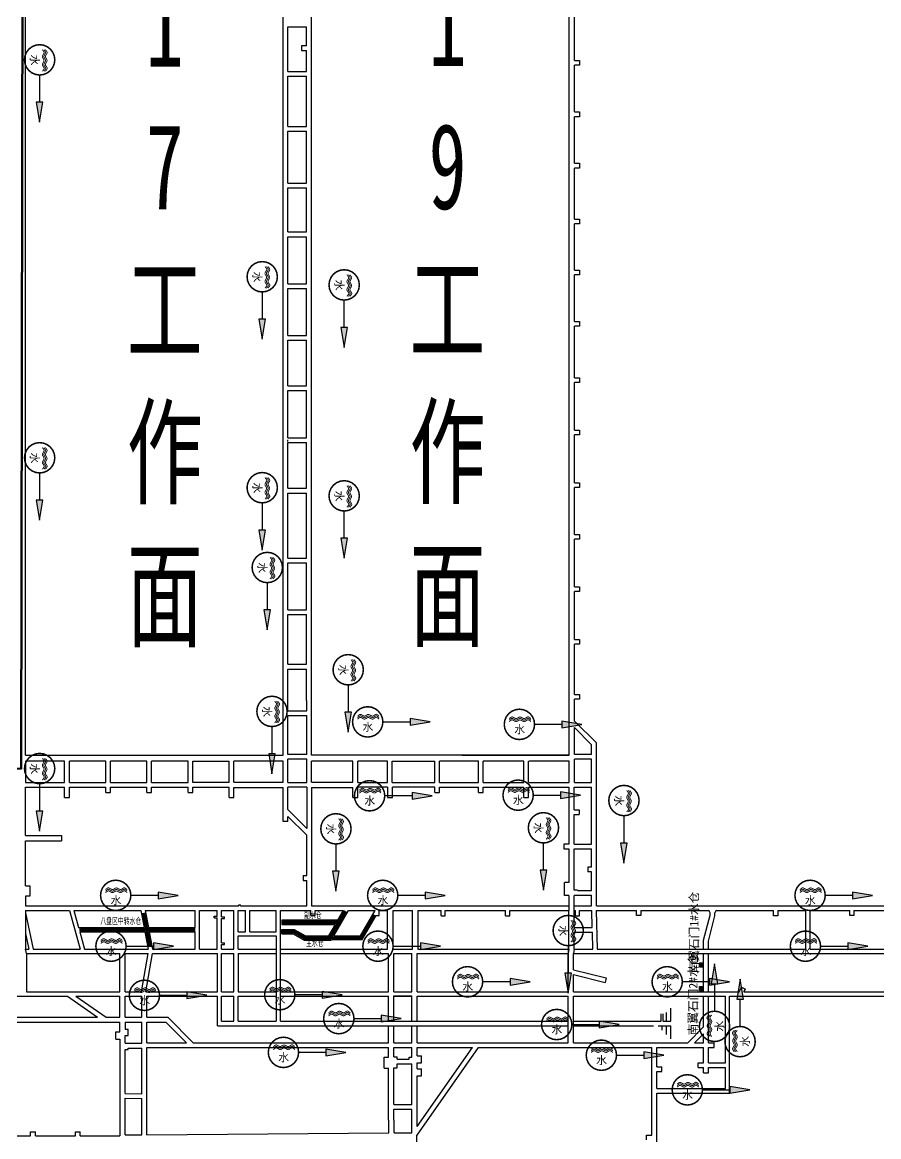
# Model space of a CAD drawing. Header units: millimetres. Extents: x 37468544 to 37497214, y 4323540 to 4346451.
# Drawn here: x 37471316 to 37472315, y 4342657 to 4343957 of the extents above; entities that cross this region are included whole.
import ezdxf

# ---------------------------------------------------------------- set-up
doc = ezdxf.new("R2010")
doc.units = ezdxf.units.MM
for name, color, linetype, lineweight in [('0-52煤可采区范围', 150, 'Continuous', 30), ('2-52煤巷道', 150, 'Continuous', 30), ('3-水仓', 4, 'Continuous', 30)]:
    doc.layers.add(name, color=color, linetype=linetype, lineweight=lineweight)
doc.layers.add('避灾路线图', color=7, linetype='Continuous')
doc.styles.get("Standard").update_dxf_attribs({"font": 'simhei.ttf'})
doc.styles.add('宋体', font='simsun.ttc', dxfattribs={"width": 0.65})

# ---------------------------------------------------------------- blocks, each defined once
blk = doc.blocks.new('333')
at = {"layer": '避灾路线图'}
blk.add_hatch(color=7, dxfattribs=at).paths.add_polyline_path([(28.95, -1.26), (28.95, -6.11), (43.53, -3.69)])
at = {"color": 4, "linetype": 'Continuous', "true_color": 0x00ffff}
for points, const_width in [([(9.04, -3.69), (8.66, -0.82), (7.55, 1.84), (5.8, 4.13), (3.51, 5.89), (0.84, 7), (-2.02, 7.37), (-4.89, 7), (-7.55, 5.89), (-9.84, 4.13), (-11.6, 1.84), (-12.71, -0.82), (-13.08, -3.69), (-12.71, -6.55), (-11.6, -9.21), (-9.84, -11.51), (-7.55, -13.26), (-4.89, -14.37), (-2.02, -14.74), (0.84, -14.37), (3.51, -13.26), (5.8, -11.51), (7.55, -9.21), (8.66, -6.55), (9.04, -3.69)], 1.11), ([(-9.48, 0.52), (-8.97, 0.9), (-8.71, 1.09), (-8.46, 1.29), (-8.33, 1.38), (-8.2, 1.47), (-8.07, 1.55), (-8.01, 1.58), (-7.94, 1.62), (-7.88, 1.65), (-7.81, 1.69), (-7.75, 1.71), (-7.68, 1.74), (-7.58, 1.77), (-7.55, 1.78), (-7.52, 1.79), (-7.48, 1.79), (-7.45, 1.8), (-7.42, 1.8), (-7.33, 1.8), (-7.28, 1.79), (-7.24, 1.79), (-7.19, 1.78), (-7.14, 1.77), (-7.05, 1.74), (-6.96, 1.71), (-6.86, 1.68), (-6.68, 1.6), (-6.49, 1.5), (-6.3, 1.4), (-5.92, 1.18), (-5.54, 0.96), (-5.35, 0.86), (-5.16, 0.76), (-5.06, 0.71), (-4.96, 0.67), (-4.87, 0.63), (-4.77, 0.6), (-4.73, 0.58), (-4.68, 0.57), (-4.63, 0.56), (-4.58, 0.54), (-4.44, 0.53), (-4.39, 0.52), (-4.35, 0.53), (-4.31, 0.53), (-4.26, 0.54), (-4.22, 0.54), (-4.18, 0.55), (-4.13, 0.56), (-4.05, 0.59), (-3.96, 0.62), (-3.88, 0.66), (-3.7, 0.73), (-3.53, 0.82), (-3.36, 0.92), (-2.67, 1.32), (-2.5, 1.42), (-2.33, 1.51), (-2.24, 1.55), (-2.16, 1.59), (-2.07, 1.63), (-1.98, 1.66), (-1.94, 1.67), (-1.9, 1.69), (-1.85, 1.7), (-1.81, 1.71), (-1.77, 1.72), (-1.72, 1.73), (-1.68, 1.73), (-1.63, 1.73), (-1.58, 1.73), (-1.53, 1.73), (-1.48, 1.73), (-1.43, 1.72), (-1.38, 1.71), (-1.33, 1.7), (-1.23, 1.67), (-1.13, 1.64), (-1.02, 1.6), (-0.82, 1.52), (-0.61, 1.42), (-0.41, 1.32), (0, 1.11), (0.41, 0.89), (0.61, 0.79), (0.82, 0.7), (0.92, 0.66), (1.02, 0.63), (1.12, 0.59), (1.17, 0.58), (1.22, 0.56), (1.27, 0.55), (1.32, 0.54), (1.37, 0.53), (1.42, 0.53), (1.47, 0.52), (1.57, 0.52), (1.62, 0.52), (1.66, 0.53), (1.71, 0.54), (1.75, 0.55), (1.79, 0.56), (1.83, 0.58), (1.87, 0.59), (1.95, 0.62), (2.03, 0.66), (2.12, 0.71), (2.28, 0.8), (2.44, 0.9), (2.6, 1.01), (2.92, 1.23), (3.24, 1.45), (3.4, 1.55), (3.56, 1.64), (3.64, 1.69), (3.72, 1.73), (3.8, 1.76), (3.88, 1.8), (3.91, 1.81), (3.95, 1.82), (3.99, 1.84), (4.03, 1.85), (4.15, 1.87), (4.19, 1.87), (4.26, 1.86), (4.29, 1.86), (4.33, 1.85), (4.36, 1.85), (4.39, 1.84), (4.46, 1.82), (4.53, 1.8), (4.6, 1.77), (4.67, 1.74), (4.73, 1.7), (4.87, 1.63), (5, 1.54), (5.27, 1.36), (5.54, 1.15), (5.81, 0.94), (6.36, 0.52)], 0.664), ([(-9.48, -0.58), (-8.97, -0.21), (-8.71, -0.01), (-8.46, 0.18), (-8.33, 0.27), (-8.2, 0.36), (-8.07, 0.44), (-8.01, 0.48), (-7.94, 0.51), (-7.88, 0.55), (-7.81, 0.58), (-7.75, 0.61), (-7.68, 0.63), (-7.58, 0.66), (-7.55, 0.67), (-7.52, 0.68), (-7.48, 0.69), (-7.45, 0.69), (-7.42, 0.69), (-7.33, 0.69), (-7.28, 0.69), (-7.24, 0.68), (-7.19, 0.67), (-7.14, 0.66), (-7.05, 0.64), (-6.96, 0.61), (-6.86, 0.57), (-6.68, 0.49), (-6.49, 0.4), (-6.3, 0.29), (-5.92, 0.08), (-5.54, -0.15), (-5.35, -0.25), (-5.16, -0.35), (-5.06, -0.39), (-4.96, -0.44), (-4.87, -0.47), (-4.77, -0.51), (-4.73, -0.52), (-4.68, -0.54), (-4.63, -0.55), (-4.58, -0.56), (-4.44, -0.58), (-4.39, -0.58), (-4.35, -0.58), (-4.31, -0.58), (-4.26, -0.57), (-4.22, -0.56), (-4.18, -0.55), (-4.13, -0.54), (-4.05, -0.52), (-3.96, -0.48), (-3.88, -0.45), (-3.7, -0.37), (-3.53, -0.28), (-3.36, -0.19), (-2.67, 0.22), (-2.5, 0.31), (-2.33, 0.4), (-2.24, 0.44), (-2.16, 0.48), (-2.07, 0.52), (-1.98, 0.55), (-1.94, 0.57), (-1.9, 0.58), (-1.85, 0.59), (-1.81, 0.6), (-1.77, 0.61), (-1.72, 0.62), (-1.68, 0.63), (-1.63, 0.63), (-1.58, 0.63), (-1.53, 0.63), (-1.48, 0.62), (-1.43, 0.61), (-1.38, 0.6), (-1.33, 0.59), (-1.23, 0.57), (-1.13, 0.53), (-1.02, 0.5), (-0.82, 0.41), (-0.61, 0.32), (-0.41, 0.22), (0, 0), (0.41, -0.21), (0.61, -0.31), (0.82, -0.4), (0.92, -0.44), (1.02, -0.48), (1.12, -0.51), (1.17, -0.53), (1.22, -0.54), (1.27, -0.55), (1.32, -0.56), (1.37, -0.57), (1.42, -0.58), (1.47, -0.58), (1.57, -0.59), (1.62, -0.58), (1.66, -0.58), (1.71, -0.57), (1.75, -0.56), (1.79, -0.54), (1.83, -0.53), (1.87, -0.52), (1.95, -0.48), (2.03, -0.44), (2.12, -0.4), (2.28, -0.31), (2.44, -0.21), (2.6, -0.1), (2.92, 0.12), (3.24, 0.34), (3.4, 0.44), (3.56, 0.54), (3.64, 0.58), (3.72, 0.62), (3.8, 0.66), (3.88, 0.69), (3.91, 0.71), (3.95, 0.72), (3.99, 0.73), (4.03, 0.74), (4.15, 0.76), (4.19, 0.76), (4.26, 0.76), (4.29, 0.75), (4.33, 0.75), (4.36, 0.74), (4.39, 0.73), (4.46, 0.71), (4.53, 0.69), (4.6, 0.66), (4.67, 0.63), (4.73, 0.6), (4.87, 0.52), (5, 0.44), (5.27, 0.25), (5.54, 0.05), (5.81, -0.17), (6.36, -0.58)], 0.664), ([(-9.48, -1.69), (-8.97, -1.32), (-8.71, -1.12), (-8.46, -0.92), (-8.33, -0.83), (-8.2, -0.75), (-8.07, -0.67), (-8.01, -0.63), (-7.94, -0.59), (-7.88, -0.56), (-7.81, -0.53), (-7.75, -0.5), (-7.68, -0.47), (-7.58, -0.44), (-7.55, -0.43), (-7.52, -0.43), (-7.48, -0.42), (-7.45, -0.42), (-7.42, -0.41), (-7.33, -0.41), (-7.28, -0.42), (-7.24, -0.42), (-7.19, -0.43), (-7.14, -0.44), (-7.05, -0.47), (-6.96, -0.5), (-6.86, -0.53), (-6.68, -0.62), (-6.49, -0.71), (-6.3, -0.81), (-5.92, -1.03), (-5.54, -1.25), (-5.35, -1.36), (-5.16, -1.45), (-5.06, -1.5), (-4.96, -1.54), (-4.87, -1.58), (-4.77, -1.61), (-4.73, -1.63), (-4.68, -1.64), (-4.63, -1.66), (-4.58, -1.67), (-4.44, -1.69), (-4.39, -1.69), (-4.35, -1.69), (-4.31, -1.68), (-4.26, -1.68), (-4.22, -1.67), (-4.18, -1.66), (-4.13, -1.65), (-4.05, -1.62), (-3.96, -1.59), (-3.88, -1.56), (-3.7, -1.48), (-3.53, -1.39), (-3.36, -1.29), (-2.67, -0.89), (-2.5, -0.79), (-2.33, -0.7), (-2.24, -0.66), (-2.16, -0.62), (-2.07, -0.59), (-1.98, -0.55), (-1.94, -0.54), (-1.9, -0.53), (-1.85, -0.51), (-1.81, -0.5), (-1.77, -0.49), (-1.72, -0.49), (-1.68, -0.48), (-1.63, -0.48), (-1.58, -0.48), (-1.53, -0.48), (-1.48, -0.49), (-1.43, -0.49), (-1.38, -0.5), (-1.33, -0.51), (-1.23, -0.54), (-1.13, -0.57), (-1.02, -0.61), (-0.82, -0.69), (-0.61, -0.79), (-0.41, -0.89), (0, -1.11), (0.41, -1.32), (0.61, -1.42), (0.82, -1.51), (0.92, -1.55), (1.02, -1.59), (1.12, -1.62), (1.17, -1.63), (1.22, -1.65), (1.27, -1.66), (1.32, -1.67), (1.37, -1.68), (1.42, -1.69), (1.47, -1.69), (1.57, -1.69), (1.62, -1.69), (1.66, -1.68), (1.71, -1.67), (1.75, -1.66), (1.79, -1.65), (1.83, -1.64), (1.87, -1.62), (1.95, -1.59), (2.03, -1.55), (2.12, -1.51), (2.28, -1.41), (2.44, -1.31), (2.6, -1.21), (2.92, -0.98), (3.24, -0.76), (3.4, -0.66), (3.56, -0.57), (3.64, -0.52), (3.72, -0.48), (3.8, -0.45), (3.88, -0.41), (3.91, -0.4), (3.95, -0.39), (3.99, -0.38), (4.03, -0.37), (4.15, -0.35), (4.19, -0.34), (4.26, -0.35), (4.29, -0.35), (4.33, -0.36), (4.36, -0.36), (4.39, -0.37), (4.46, -0.39), (4.53, -0.42), (4.6, -0.44), (4.67, -0.48), (4.73, -0.51), (4.87, -0.58), (5, -0.67), (5.27, -0.85), (5.54, -1.06), (5.81, -1.27), (6.36, -1.69)], 0.664)]:
    blk.add_lwpolyline(points, dxfattribs=dict(at, const_width=const_width))
at = {"layer": '避灾路线图', "color": 7, "linetype": 'Continuous', "const_width": 0.972}
blk.add_lwpolyline([(9.04, -3.69), (28.95, -3.69)], dxfattribs=at)
at = {"layer": '避灾路线图', "color": 7, "linetype": 'Continuous'}
blk.add_lwpolyline([(28.95, -1.26), (28.95, -6.11), (43.53, -3.69), (28.95, -1.26)], dxfattribs=at)
at = {"layer": '避灾路线图', "color": 7, "linetype": 'ByBlock', "lineweight": -3, "insert": (-5.85, -4.44), "char_height": 5.8377, "width": 19.5992, "attachment_point": 1}
blk.add_mtext('{\\fSimSun|b1|i0|c134|p2;\\C4;水}', dxfattribs=at)

msp = doc.modelspace()

# ---------------------------------------------------------------- linework, layer by layer
at = {"layer": '0-52煤可采区范围', "color": 3, "lineweight": 50}
msp.add_lwpolyline([(37477009.7, 4339412.7), (37477009.5, 4341286.6), (37475588.8, 4342624.8), (37475818.5, 4343042.5), (37475816.3, 4344274), (37475365.1, 4344274), (37475365.1, 4345662.7), (37473999, 4345662.7), (37473999, 4346100.6), (37472500, 4346109), (37471320, 4346096.7), (37471314.9, 4343086.6), (37469661, 4343086.1), (37469661, 4346079.4), (37468609.7, 4346068.4), (37468577.1, 4339935.7)], dxfattribs=at)
at = {"layer": '2-52煤巷道', "color": 150, "linetype": 'Continuous', "lineweight": 30}
for p, q in [((37471653.7, 4343166), (37471653.7, 4344760.6)), ((37471620.4, 4343102), (37471620.4, 4344725)), ((37471620.4, 4343102), (37471620.4, 4344311)), ((37471626, 4343899.8), (37471626, 4343951.9)), ((37471626, 4343951.9), (37471647.9, 4343951.9)), ((37471647.9, 4343929.9), (37471647.9, 4343951.9)), ((37471642, 4343929.9), (37471642, 4343924.4)), ((37471647.9, 4343929.9), (37471642, 4343929.9)), ((37471642, 4343924.4), (37471647.9, 4343924.4)), ((37471647.9, 4343899.8), (37471647.9, 4343924.4)), ((37471626, 4343899.8), (37471647.9, 4343899.8)), ((37471626, 4343835.8), (37471626, 4343894.3)), ((37471626, 4343894.3), (37471647.9, 4343894.3)), ((37471647.9, 4343835.8), (37471647.9, 4343894.3)), ((37471626, 4343835.8), (37471647.9, 4343835.8)), ((37471626, 4343769.7), (37471626, 4343830.3)), ((37471626, 4343830.3), (37471647.9, 4343830.3)), ((37471647.9, 4343769.7), (37471647.9, 4343830.3)), ((37471626, 4343769.7), (37471647.9, 4343769.7)), ((37471626, 4343712.6), (37471626, 4343764.2)), ((37471626, 4343764.2), (37471647.9, 4343764.2)), ((37471647.9, 4343712.6), (37471647.9, 4343764.2)), ((37471626, 4343712.6), (37471647.9, 4343712.6)), ((37471626, 4343652.2), (37471626, 4343707.1)), ((37471626, 4343707.1), (37471647.9, 4343707.1)), ((37471647.9, 4343652.2), (37471647.9, 4343707.1)), ((37471626, 4343652.2), (37471647.9, 4343652.2)), ((37471626, 4343592), (37471626, 4343646.7)), ((37471626, 4343646.7), (37471647.9, 4343646.7)), ((37471647.9, 4343592), (37471647.9, 4343646.7)), ((37471626, 4343592), (37471647.9, 4343592)), ((37471626, 4343533.1), (37471626, 4343586.5)), ((37471626, 4343586.5), (37471647.9, 4343586.5)), ((37471647.9, 4343533.1), (37471647.9, 4343586.5)), ((37471626, 4343533.1), (37471647.9, 4343533.1)), ((37471626, 4343472.6), (37471626, 4343527.6)), ((37471626, 4343527.6), (37471647.9, 4343527.6)), ((37471647.9, 4343472.6), (37471647.9, 4343527.6)), ((37471626, 4343472.6), (37471647.9, 4343472.6)), ((37471626, 4343468), (37471626, 4343470)), ((37471626, 4343413.5), (37471626, 4343467.1)), ((37471626, 4343467.1), (37471647.9, 4343467.1)), ((37471647.9, 4343413.5), (37471647.9, 4343467.1)), ((37471626, 4343413.5), (37471647.9, 4343413.5)), ((37471626, 4343332), (37471626, 4343408)), ((37471626, 4343408), (37471647.9, 4343408)), ((37471647.9, 4343332), (37471647.9, 4343408)), ((37471626, 4343332), (37471647.9, 4343332)), ((37471626, 4343271.8), (37471626, 4343326.5)), ((37471626, 4343326.5), (37471647.9, 4343326.5)), ((37471647.9, 4343271.8), (37471647.9, 4343326.5)), ((37471626, 4343271.8), (37471647.9, 4343271.8)), ((37471626, 4343223), (37471626, 4343266.3)), ((37471626, 4343266.3), (37471647.9, 4343266.3)), ((37471647.9, 4343208.2), (37471647.9, 4343266.3)), ((37471626, 4343208.2), (37471626, 4343223)), ((37471626, 4343208.2), (37471647.9, 4343208.2)), ((37471626, 4343163), (37471626, 4343202.7)), ((37471626, 4343202.7), (37471647.9, 4343202.7)), ((37471647.9, 4343166), (37471647.9, 4343202.7)), ((37471626, 4343153.9), (37471626, 4343163)), ((37471648, 4343153.9), (37471648, 4343166)), ((37471626, 4343153.9), (37471648, 4343153.9)), ((37471626, 4343103), (37471626, 4343148.4)), ((37471626, 4343148.4), (37471648, 4343148.4)), ((37471648, 4343103), (37471648, 4343148.4)), ((37471954.1, 4343102), (37471954.1, 4343109)), ((37471319.9, 4343102), (37471620.4, 4343102)), ((37471319.9, 4343095.2), (37471319.9, 4343070.2)), ((37471515.1, 4343095.2), (37471557.6, 4343095.2)), ((37471620.4, 4343070.5), (37471620.4, 4343095.2)), ((37471954.1, 4343102), (37471653.6, 4343102)), ((37471742.3, 4343095.2), (37471707.5, 4343095.2)), ((37471747.8, 4343095.2), (37471797.5, 4343095.2)), ((37471797.5, 4343070.2), (37471797.5, 4343095.2)), ((37471803, 4343070.2), (37471803, 4343095.2)), ((37471396.4, 4343070.2), (37471413.6, 4343070.2)), ((37471419.1, 4343070.2), (37471461.6, 4343070.2)), ((37471557.6, 4343070.2), (37471515.1, 4343070.2)), ((37471707.5, 4343070.2), (37471742.3, 4343070.2)), ((37471747.8, 4343070.2), (37471797.5, 4343070.2)), ((37471320.1, 4343008.3), (37471320.1, 4343064.7)), ((37471320.1, 4343064.7), (37471365.6, 4343064.7)), ((37471371.1, 4343064.7), (37471413.6, 4343064.7)), ((37471419.1, 4343064.7), (37471461.6, 4343064.7)), ((37471467.1, 4343064.7), (37471509.6, 4343064.7)), ((37471515.1, 4343064.7), (37471557.6, 4343064.7)), ((37471620.4, 4343024.8), (37471620.4, 4343064.5)), ((37471648, 4343064.7), (37471626, 4343064.7)), ((37471626, 4343038.7), (37471626, 4343064.7)), ((37471648, 4343064.7), (37471648, 4343016.7)), ((37471653.6, 4343064.5), (37471653.6, 4342926.4)), ((37471742.4, 4343064.7), (37471707.5, 4343064.7)), ((37471742.4, 4343064.7), (37471742.4, 4343052.7)), ((37471742.4, 4343052.7), (37471747.9, 4343052.7)), ((37471797.6, 4343064.7), (37471747.9, 4343064.7)), ((37471747.9, 4343052.7), (37471747.9, 4343064.7)), ((37471797.6, 4343058.7), (37471797.6, 4343064.7)), ((37471803.1, 4343058.7), (37471803.1, 4343064.7)), ((37471626, 4343038.7), (37471648, 4343016.7)), ((37471626, 4343030.7), (37471648, 4343008.7)), ((37471320.1, 4342949.6), (37471320.1, 4343002.3)), ((37471953.8, 4342998.5), (37471947.8, 4342998.5)), ((37471947.8, 4342998.5), (37471947.8, 4342993)), ((37471947.8, 4342993), (37471953.8, 4342993)), ((37471953.8, 4342993), (37471953.8, 4342953.6)), ((37471644, 4342961.6), (37471644, 4342956.1)), ((37471644, 4342961.6), (37471648, 4342961.6)), ((37471644, 4342956.1), (37471648, 4342956.1)), ((37471320.1, 4342937.6), (37471320.1, 4342926.4)), ((37471953.8, 4342938.6), (37471953.8, 4342920.9)), ((37471964, 4342944.4), (37471980.1, 4342944.4)), ((37471964, 4342938.9), (37471980.1, 4342938.9)), ((37471320.1, 4342918.4), (37471329, 4342875.7)), ((37471371.3, 4342920.9), (37471383.7, 4342875.7)), ((37471376.5, 4342920.9), (37471381.9, 4342901)), ((37471518, 4342901), (37471518, 4342920.9)), ((37471523, 4342875.7), (37471523, 4342920.9)), ((37471540.1, 4342914.5), (37471543.5, 4342914.5)), ((37471540.1, 4342912.5), (37471540.1, 4342914.5)), ((37471540.1, 4342912.5), (37471543.5, 4342912.5)), ((37471543.5, 4342914.5), (37471543.5, 4342920.9)), ((37471543.5, 4342875.7), (37471543.5, 4342912.5)), ((37471548.5, 4342913.7), (37471551.9, 4342913.7)), ((37471548.5, 4342911.7), (37471551.9, 4342911.7)), ((37471551.9, 4342911.7), (37471551.9, 4342913.7)), ((37471563, 4342875.7), (37471563, 4342920.9)), ((37471568, 4342896.2), (37471568, 4342920.9)), ((37471771.3, 4342875.7), (37471771.3, 4342920.9)), ((37471777.7, 4342920.9), (37471777.7, 4342875.7)), ((37471981.2, 4342901.2), (37471980.6, 4342920.9)), ((37471985.6, 4342920.9), (37471987, 4342875.7)), ((37471960, 4342901.2), (37471981.2, 4342901.2)), ((37471320.1, 4342894.1), (37471323.9, 4342875.7)), ((37471383.3, 4342896), (37471388.9, 4342875.7)), ((37471518, 4342891.2), (37471518, 4342896)), ((37471518, 4342875.7), (37471518, 4342891.2)), ((37471548.5, 4342883.4), (37471551.9, 4342883.4)), ((37471551.9, 4342881.4), (37471551.9, 4342883.4)), ((37471568, 4342875.7), (37471568, 4342891.2)), ((37471960, 4342895.7), (37471981.4, 4342895.7)), ((37471982, 4342875.7), (37471981.4, 4342895.7)), ((37471321, 4342870.7), (37471321, 4342826.1)), ((37471430, 4342826.1), (37471430, 4342870.7)), ((37471436.2, 4342826.1), (37471436.2, 4342870.7)), ((37471455.3, 4342826.1), (37471463.2, 4342870.7)), ((37471460.4, 4342826.1), (37471468.2, 4342870.7)), ((37471544, 4342826.1), (37471544, 4342870.7)), ((37471548.5, 4342881.4), (37471551.9, 4342881.4)), ((37471563, 4342826.1), (37471563, 4342870.7)), ((37471568, 4342870.7), (37471568, 4342826.1)), ((37471749.7, 4342826.1), (37471749.7, 4342870.7)), ((37471777.7, 4342875.7), (37471953.8, 4342875.7)), ((37471953.8, 4342875.7), (37471953.1, 4342870.7)), ((37471953.1, 4342826.1), (37471953.1, 4342870.7)), ((37471960, 4342875.7), (37471959.3, 4342870.7)), ((37471959.3, 4342851.8), (37471959.3, 4342870.7)), ((37471960, 4342875.7), (37471982, 4342875.7)), ((37471987, 4342875.7), (37472230.2, 4342875.7)), ((37471959.3, 4342826.1), (37471959.3, 4342846.1)), ((37472152.4, 4342826.1), (37472155.4, 4342831.6)), ((37472155.4, 4342831.6), (37472159.8, 4342829.2)), ((37471368.9, 4342821.1), (37471404.1, 4342796.5)), ((37471378.8, 4342821.1), (37471414, 4342796.5)), ((37471461.4, 4342796.5), (37471461.4, 4342821.1)), ((37471544, 4342786.3), (37471544, 4342821.1)), ((37471563, 4342791.8), (37471563, 4342821)), ((37471568, 4342791.8), (37471568, 4342821.1)), ((37471749.7, 4342826.2), (37471770.6, 4342826.2)), ((37471749.7, 4342821.2), (37471770.6, 4342821.2)), ((37471749.7, 4342791.8), (37471749.7, 4342821.2)), ((37472136.6, 4342743.3), (37472136.6, 4342821)), ((37472141.1, 4342707.7), (37472141.1, 4342821)), ((37472158.1, 4342826.1), (37472159.8, 4342829.2)), ((37471122.5, 4342796.5), (37471400, 4342796.5)), ((37471400, 4342796.5), (37471404.1, 4342796.5)), ((37471414, 4342796.5), (37471430, 4342796.5)), ((37471436.2, 4342796.5), (37471455.6, 4342796.5)), ((37471461.4, 4342796.5), (37471486, 4342796.5)), ((37471486, 4342796.5), (37471515.7, 4342766.7)), ((37471147.5, 4342790.8), (37471400, 4342790.8)), ((37471400, 4342790.8), (37471430, 4342790.8)), ((37471425.5, 4342770.8), (37471425.5, 4342779.2)), ((37471436.2, 4342790.8), (37471455.6, 4342790.8)), ((37471439.7, 4342775), (37471439.7, 4342782.3)), ((37471461.4, 4342790.8), (37471483.6, 4342790.8)), ((37471461.4, 4342766.7), (37471461.4, 4342790.8)), ((37471483.6, 4342790.8), (37471507.7, 4342766.7)), ((37471544, 4342786.3), (37471568, 4342786.3)), ((37471548.5, 4342791.8), (37471563, 4342791.8)), ((37471749.7, 4342766.7), (37471749.7, 4342786.3)), ((37471436.2, 4342766.2), (37471455.6, 4342766.2)), ((37471436.2, 4342758.8), (37471439.7, 4342758.8)), ((37471439.7, 4342760.5), (37471455.6, 4342760.5)), ((37471439.7, 4342758.8), (37471439.7, 4342760.5)), ((37471749.7, 4342750.4), (37471749.7, 4342761)), ((37472111, 4342743.3), (37472111, 4342761)), ((37472116.7, 4342743.3), (37472116.7, 4342761)), ((37471753.7, 4342747.4), (37471753.7, 4342750.4)), ((37471753.7, 4342737.4), (37471753.7, 4342741.9)), ((37471749.7, 4342694.6), (37471749.7, 4342737.4)), ((37471777, 4342736.3), (37471782, 4342736.3)), ((37471777, 4342728.2), (37471782, 4342728.2)), ((37472056.4, 4342738.6), (37472062.4, 4342738.6)), ((37472056.4, 4342733.1), (37472062.4, 4342733.1)), ((37472111, 4342731.5), (37472111, 4342737.6)), ((37472116.7, 4342731.5), (37472116.7, 4342737.6)), ((37472136.6, 4342713.2), (37472136.6, 4342737.6)), ((37471436.2, 4342659.1), (37471436.2, 4342702)), ((37471455.6, 4342659.1), (37471455.6, 4342701.7)), ((37472056.4, 4342713.2), (37472136.6, 4342713.2)), ((37472056.4, 4342707.7), (37472141.1, 4342707.7)), ((37471749.7, 4342676.4), (37471749.7, 4342689.1)), ((37471279.1, 4342657.9), (37471325.9, 4342657.9)), ((37471331.4, 4342657.9), (37471378.1, 4342657.9)), ((37471383.6, 4342657.9), (37471430, 4342657.9)), ((37471436.2, 4342659.1), (37471455.6, 4342659.1)), ((37472044.6, 4342659), (37472050.6, 4342659)), ((37472044.6, 4342653.5), (37472044.6, 4342659))]:
    msp.add_line(p, q, dxfattribs=at)
at = {"layer": '2-52煤巷道'}
for p, q in [((37471320.1, 4342920.9), (37471320.1, 4342875.7)), ((37471953.1, 4342766.7), (37471953.1, 4342821.1)), ((37471959.3, 4342766.7), (37471959.3, 4342821.1))]:
    msp.add_line(p, q, dxfattribs=at)
at = {"layer": '2-52煤巷道', "color": 150, "lineweight": 30}
for p, q in [((37471548.5, 4342913.7), (37471548.5, 4342920.9)), ((37471548.5, 4342883.4), (37471548.5, 4342911.7)), ((37471576.5, 4342896.2), (37471576.5, 4342920.9)), ((37471581.5, 4342896.2), (37471581.5, 4342920.9)), ((37471612.5, 4342896.2), (37471612.5, 4342920.9)), ((37471617.5, 4342891.9), (37471617.5, 4342920.9)), ((37471652.8, 4342915.2), (37471652.8, 4342920.9)), ((37471652.8, 4342915.2), (37471657.8, 4342915.2)), ((37471657.8, 4342915.2), (37471657.8, 4342920.9)), ((37471729, 4342915.2), (37471732.4, 4342915.2)), ((37471732.4, 4342915.2), (37471732.4, 4342920.9)), ((37471742.3, 4342875.7), (37471742.3, 4342920.9)), ((37471748.7, 4342875.7), (37471748.7, 4342920.9)), ((37471804.7, 4342914.9), (37471804.7, 4342920.9)), ((37471804.7, 4342914.9), (37471809.7, 4342914.9)), ((37471809.7, 4342914.9), (37471809.7, 4342920.9)), ((37471880, 4342914.9), (37471880, 4342920.9)), ((37471880, 4342914.9), (37471885, 4342914.9)), ((37471885, 4342914.9), (37471885, 4342920.9)), ((37471961.4, 4342914.9), (37471961.4, 4342920.9)), ((37471961.4, 4342914.9), (37471966.4, 4342914.9)), ((37471966.4, 4342914.9), (37471966.4, 4342920.9)), ((37472111, 4342886.2), (37472118.6, 4342915.6)), ((37472116.7, 4342885.3), (37472124.3, 4342914.7)), ((37472118.6, 4342915.6), (37472118.6, 4342918.2)), ((37472124.3, 4342914.7), (37472124.3, 4342918.2)), ((37472230.2, 4342875.7), (37472230.2, 4342920.9)), ((37472235.2, 4342875.7), (37472235.2, 4342920.9)), ((37471568, 4342896.2), (37471576.5, 4342896.2)), ((37471581.5, 4342896.2), (37471612.5, 4342896.2)), ((37471568, 4342891.2), (37471578.9, 4342891.2)), ((37471578.9, 4342891.2), (37471612.5, 4342891.2)), ((37471548.5, 4342875.7), (37471548.5, 4342881.4)), ((37471548.5, 4342826.1), (37471548.5, 4342870.7)), ((37472111, 4342826.1), (37472111, 4342870.7)), ((37471548.5, 4342791.8), (37471548.5, 4342821.1)), ((37472111, 4342785.2), (37472111, 4342821.1)), ((37472116.7, 4342766.7), (37472116.7, 4342821.1)), ((37472092.6, 4342766.7), (37472111, 4342785.2)), ((37472111, 4342766.7), (37472111, 4342777.1))]:
    msp.add_line(p, q, dxfattribs=at)
at = {"layer": '2-52煤巷道', "color": 30, "linetype": 'Continuous', "lineweight": 30}
for p, q in [((37471612.5, 4342891.2), (37471612.5, 4342791.8)), ((37471617.5, 4342791.8), (37471617.5, 4342891.9)), ((37471568, 4342791.8), (37471612.5, 4342791.8)), ((37471568, 4342786.3), (37471953.1, 4342786.3)), ((37471617.5, 4342791.8), (37471953.1, 4342791.8)), ((37471959.3, 4342791.8), (37472061.7, 4342791.8)), ((37471959.3, 4342786.3), (37472052.7, 4342786.3)), ((37472058.2, 4342786.3), (37472072.7, 4342786.3)), ((37472063.7, 4342791.8), (37472072.7, 4342791.8))]:
    msp.add_line(p, q, dxfattribs=at)
at = {"layer": '2-52煤巷道', "color": 30, "lineweight": 30}
for p, q in [((37472072.7, 4342791.8), (37472072.7, 4342806.8)), ((37472061.7, 4342791.8, 1316), (37472061.7, 4342800.3, 1316)), ((37472063.7, 4342791.8), (37472063.7, 4342800.3, 1316)), ((37472067.7, 4342791.8), (37472067.7, 4342801.8)), ((37472062.7, 4342781.3), (37472062.7, 4342786.3)), ((37472067.7, 4342776.3), (37472067.7, 4342786.3)), ((37472072.7, 4342771.2, -9), (37472072.7, 4342786.2, -9))]:
    msp.add_line(p, q, dxfattribs=at)
at = {"layer": '2-52煤巷道', "color": 30, "linetype": 'Continuous'}
msp.add_line((37471568, 4342791.8), (37471612.5, 4342791.8), dxfattribs=at)
at = {"layer": '2-52煤巷道', "color": 1, "linetype": 'Continuous', "lineweight": 5}
msp.add_line((37472072.7, 4342786.2, -9), (37472072.7, 4342786.3), dxfattribs=at)
at = {"layer": '2-52煤巷道', "color": 150, "linetype": 'Continuous', "lineweight": 30}
for points in [[(37471954.1, 4343109), (37471954.1, 4344768)], [(37471319.9, 4343102), (37471319.9, 4344709.3)], [(37471960.3, 4343912.6), (37471960.3, 4343967.2)], [(37471960.3, 4343912.6), (37471966.3, 4343912.6), (37471966.3, 4343907.1), (37471960.3, 4343907.1)], [(37471960.3, 4343852.6), (37471960.3, 4343907.1)], [(37471960.3, 4343852.6), (37471966.3, 4343852.6), (37471966.3, 4343847.1), (37471960.3, 4343847.1)], [(37471960.3, 4343792.7), (37471960.3, 4343847.1)], [(37471960.3, 4343792.7), (37471966.3, 4343792.7), (37471966.3, 4343787.2), (37471960.3, 4343787.2)], [(37471960.3, 4343727.6), (37471960.3, 4343787.2)], [(37471960.3, 4343727.6), (37471966.3, 4343727.6), (37471966.3, 4343722.1), (37471960.3, 4343722.1)], [(37471960.3, 4343668.1), (37471960.3, 4343722.1)], [(37471960.3, 4343668.1), (37471966.3, 4343668.1), (37471966.3, 4343662.6), (37471960.3, 4343662.6)], [(37471960.3, 4343608.2), (37471960.3, 4343662.6)], [(37471960.3, 4343608.2), (37471966.3, 4343608.2), (37471966.3, 4343602.7), (37471960.3, 4343602.7)], [(37471960.3, 4343542.5), (37471960.3, 4343602.7)], [(37471960.3, 4343542.5), (37471966.3, 4343542.5), (37471966.3, 4343537), (37471960.3, 4343537)], [(37471960.3, 4343481.4), (37471960.3, 4343537)], [(37471960.3, 4343481.4), (37471966.3, 4343481.4), (37471966.3, 4343475.9), (37471960.3, 4343475.9)], [(37471960.3, 4343420), (37471960.3, 4343475.9)], [(37471960.3, 4343420), (37471966.3, 4343420), (37471966.3, 4343414.5), (37471960.3, 4343414.5)], [(37471960.3, 4343359.7), (37471960.3, 4343414.5)], [(37471960.3, 4343359.7), (37471966.3, 4343359.7), (37471966.3, 4343354.2), (37471960.3, 4343354.2)], [(37471960.3, 4343298.7), (37471960.3, 4343354.2)], [(37471960.3, 4343298.7), (37471966.3, 4343298.7), (37471966.3, 4343293.2), (37471960.3, 4343293.2)], [(37471960.3, 4343237.2), (37471960.3, 4343293.2)], [(37471960.3, 4343237.2), (37471966.3, 4343237.2), (37471966.3, 4343231.7), (37471960.3, 4343231.7)], [(37471960.3, 4343173.1), (37471960.3, 4343231.7)], [(37471960.3, 4343173.1), (37471966.3, 4343173.1), (37471966.3, 4343167.6), (37471960.3, 4343167.6)], [(37471647.9, 4343166), (37471648, 4343166)], [(37471653.6, 4343102), (37471653.6, 4343166)], [(37471653.6, 4343166), (37471653.7, 4343166)], [(37471960.3, 4343142), (37471960.3, 4343167.6)], [(37471985.9, 4343116.4), (37471960.3, 4343142)], [(37471960.3, 4343109), (37471960.3, 4343134.3)], [(37471980.4, 4343114.2), (37471960.3, 4343134.3)], [(37471960.3, 4343103), (37471960.3, 4343109)], [(37471980.4, 4343109), (37471980.4, 4343114.2)], [(37471980.4, 4343103), (37471980.4, 4343109)], [(37471985.9, 4343109), (37471985.9, 4343116.4)], [(37471985.9, 4343026.8), (37471985.9, 4343109)], [(37471365.6, 4343095.2), (37471319.9, 4343095.2)], [(37471365.6, 4343070.2), (37471365.6, 4343095.2)], [(37471413.6, 4343095.2), (37471371.1, 4343095.2)], [(37471371.1, 4343070.2), (37471371.1, 4343095.2)], [(37471413.6, 4343070.2), (37471413.6, 4343095.2)], [(37471461.6, 4343095.2), (37471419.1, 4343095.2)], [(37471419.1, 4343070.2), (37471419.1, 4343095.2)], [(37471461.6, 4343070.2), (37471461.6, 4343095.2)], [(37471509.6, 4343095.2), (37471467.1, 4343095.2)], [(37471467.1, 4343070.2), (37471467.1, 4343095.2)], [(37471509.6, 4343070.2), (37471509.6, 4343095.2)], [(37471515.1, 4343070.2), (37471515.1, 4343095.2)], [(37471557.6, 4343070.2), (37471557.6, 4343095.2)], [(37471563.1, 4343070.5), (37471563.1, 4343095.2)], [(37471620.4, 4343095.2), (37471563.1, 4343095.2)], [(37471648, 4343103), (37471626, 4343103)], [(37471626, 4343070.2), (37471626, 4343097.5)], [(37471648, 4343097.5), (37471626, 4343097.5)], [(37471648, 4343070.2), (37471648, 4343097.5)], [(37471702, 4343095.2), (37471653.6, 4343095.2)], [(37471653.6, 4343070.5), (37471653.6, 4343095.2)], [(37471702, 4343070.5), (37471702, 4343095.2)], [(37471707.5, 4343070.2), (37471707.5, 4343095.2)], [(37471742.3, 4343070.2), (37471742.3, 4343095.2)], [(37471747.8, 4343070.2), (37471747.8, 4343095.2)], [(37471848.4, 4343095.2), (37471803, 4343095.2)], [(37471954.1, 4343102), (37471829.1, 4343102)], [(37471829.1, 4343102), (37471954.1, 4343102)], [(37471848.4, 4343070.2), (37471848.4, 4343095.2)], [(37471901.4, 4343095.2), (37471853.9, 4343095.2)], [(37471853.9, 4343070.2), (37471853.9, 4343095.2)], [(37471901.4, 4343070.2), (37471901.4, 4343095.2)], [(37471906.9, 4343070.2), (37471906.9, 4343095.2)], [(37471954.1, 4343095.2), (37471907.2, 4343095.2)], [(37471954.1, 4343070.2), (37471954.1, 4343095.2)], [(37471980.4, 4343103), (37471960.3, 4343103)], [(37471960.3, 4343070.2), (37471960.3, 4343097.5)], [(37471980.4, 4343097.5), (37471960.3, 4343097.5)], [(37471980.4, 4343070.2), (37471980.4, 4343097.5)], [(37471319.9, 4343070.2), (37471365.6, 4343070.2)], [(37471371.1, 4343070.2), (37471413.6, 4343070.2)], [(37471467.1, 4343070.2), (37471509.6, 4343070.2)], [(37471563.1, 4343070.5), (37471620.4, 4343070.5)], [(37471626, 4343070.2), (37471648, 4343070.2)], [(37471653.6, 4343070.5), (37471702, 4343070.5)], [(37471803, 4343070.2), (37471848.4, 4343070.2)], [(37471853.9, 4343070.2), (37471901.4, 4343070.2)], [(37471907.2, 4343070.2), (37471954.1, 4343070.2)], [(37471954.1, 4343070.2), (37471953.8, 4343070.2)], [(37471960.3, 4343070.2), (37471980.4, 4343070.2)], [(37471365.6, 4343052.7), (37471365.6, 4343064.7)], [(37471365.6, 4343052.7), (37471371.1, 4343052.7)], [(37471371.1, 4343052.7), (37471371.1, 4343064.7)], [(37471413.6, 4343058.7), (37471413.6, 4343064.7)], [(37471413.6, 4343058.7), (37471419.1, 4343058.7)], [(37471419.1, 4343058.7), (37471419.1, 4343064.7)], [(37471461.6, 4343058.7), (37471461.6, 4343064.7)], [(37471461.6, 4343058.7), (37471467.1, 4343058.7)], [(37471467.1, 4343058.7), (37471467.1, 4343064.7)], [(37471509.6, 4343058.7), (37471509.6, 4343064.7)], [(37471509.6, 4343058.7), (37471515.1, 4343058.7)], [(37471515.1, 4343058.7), (37471515.1, 4343064.7)], [(37471557.6, 4343052.7), (37471557.6, 4343064.7)], [(37471557.6, 4343052.7), (37471563.1, 4343052.7)], [(37471563.1, 4343052.7), (37471563.1, 4343064.5)], [(37471563.1, 4343064.5), (37471620.4, 4343064.5)], [(37471653.6, 4343064.5), (37471702, 4343064.5)], [(37471702, 4343052.7), (37471702, 4343064.5)], [(37471702, 4343052.7), (37471707.5, 4343052.7)], [(37471707.5, 4343052.7), (37471707.5, 4343064.7)], [(37471797.6, 4343058.7), (37471803.1, 4343058.7)], [(37471803.1, 4343064.7), (37471848.4, 4343064.7)], [(37471848.4, 4343058.7), (37471848.4, 4343064.7)], [(37471848.4, 4343058.7), (37471853.9, 4343058.7)], [(37471853.9, 4343064.7), (37471901.4, 4343064.7)], [(37471853.9, 4343058.7), (37471853.9, 4343064.7)], [(37471901.4, 4343052.7), (37471901.4, 4343064.7)], [(37471901.4, 4343052.7), (37471906.9, 4343052.7)], [(37471906.9, 4343064.7), (37471953.8, 4343064.7)], [(37471906.9, 4343052.7), (37471906.9, 4343064.7)], [(37471953.8, 4343064.7), (37471953.8, 4342998.5)], [(37471960, 4343038.4), (37471960, 4343064.7)], [(37471960, 4343064.7), (37471980.4, 4343064.7)], [(37471980.4, 4343026.8), (37471980.4, 4343064.7)], [(37471626, 4343024.8), (37471626, 4343030.7)], [(37471960, 4343038.4), (37471966, 4343038.4)], [(37471960, 4343026.8), (37471960, 4343032.9)], [(37471960, 4343032.9), (37471966, 4343032.9)], [(37471960, 4342998.5), (37471960, 4343026.8)], [(37471966, 4343038.4), (37471966, 4343032.9)], [(37471980.4, 4342998.5), (37471980.4, 4343026.8)], [(37471985.9, 4342995.7), (37471985.9, 4343026.8)], [(37471626, 4343024.8), (37471620.4, 4343024.8)], [(37471320.1, 4343008.3), (37471362.1, 4343008.3)], [(37471320.1, 4343002.3), (37471362.1, 4343002.3)], [(37471362.1, 4343008.3), (37471362.1, 4343002.3)], [(37471648, 4342961.6), (37471648, 4343008.7)], [(37471960, 4342998.5), (37471980.4, 4342998.5)], [(37471960, 4342944.6), (37471960, 4342993)], [(37471960, 4342993), (37471980.1, 4342993)], [(37471980.1, 4342971.4), (37471980.1, 4342993)], [(37471985.9, 4342995.7), (37471986.1, 4342995.7)], [(37471986.1, 4342926.4), (37471986.1, 4342995.8)], [(37471980.1, 4342971.4), (37471976.1, 4342971.4)], [(37471976.1, 4342971.4), (37471976.1, 4342965.9)], [(37471980.1, 4342965.9), (37471976.1, 4342965.9)], [(37471980.1, 4342944.4), (37471980.1, 4342965.9)], [(37471320.1, 4342949.6), (37471320.1, 4342949.6), (37471325.1, 4342949.6), (37471325.1, 4342937.6), (37471320.1, 4342937.6)], [(37471648, 4342926.4), (37471648, 4342956.1)], [(37471948.8, 4342938.6), (37471948.8, 4342953.6)], [(37471953.8, 4342953.6), (37471948.8, 4342953.6)], [(37471953.8, 4342938.6), (37471948.8, 4342938.6)], [(37471964, 4342944.6), (37471960, 4342944.6)], [(37471960, 4342920.9), (37471960, 4342938.6)], [(37471964, 4342938.6), (37471960, 4342938.6)], [(37471964, 4342944.6), (37471964, 4342944.4)], [(37471964, 4342938.6), (37471964, 4342938.9)], [(37471980.1, 4342926.4), (37471980.1, 4342938.9)], [(37471570.9, 4342926.4), (37471648, 4342926.4)], [(37471653.6, 4342926.4), (37471953.8, 4342926.4)], [(37471960, 4342926.4), (37471980.1, 4342926.4)], [(37471986.1, 4342926.4), (37472649.1, 4342926.4)], [(37471953.8, 4342875.7), (37471953.8, 4342920.9)], [(37471960, 4342901.2), (37471960, 4342920.9)], [(37471960, 4342875.7), (37471960, 4342895.7)], [(37471320.1, 4342875.7), (37471323.9, 4342875.7)], [(37471321, 4342870.7), (37471430, 4342870.7)], [(37471329, 4342875.7), (37471383.7, 4342875.7)], [(37471388.9, 4342875.7), (37471463, 4342875.7)], [(37471436.2, 4342870.7), (37471463.2, 4342870.7)], [(37471468.1, 4342875.7), (37471518, 4342875.7)], [(37471468.2, 4342870.7), (37471544, 4342870.7)], [(37471523, 4342875.7), (37471543.5, 4342875.7)], [(37471548.5, 4342875.7), (37471563, 4342875.7)], [(37471548.5, 4342870.7), (37471563, 4342870.7)], [(37471568, 4342875.7), (37471612.5, 4342875.7)], [(37471568, 4342870.7), (37471612.5, 4342870.7)], [(37471617.5, 4342875.7), (37471742.3, 4342875.7)], [(37471617.5, 4342870.7), (37471743.3, 4342870.7)], [(37471743.3, 4342826.1), (37471743.3, 4342870.7)], [(37471748.7, 4342875.7), (37471771.3, 4342875.7)], [(37471749.7, 4342870.7), (37471770.6, 4342870.7)], [(37471770.6, 4342826.1), (37471770.6, 4342870.7)], [(37471777, 4342826.1), (37471777, 4342870.7)], [(37471777, 4342870.7), (37471953.1, 4342870.7)], [(37471959.3, 4342870.7), (37472381, 4342870.7)], [(37472235.2, 4342875.7), (37472381.9, 4342875.7)], [(37471959.3, 4342851.8), (37471997.4, 4342842.3)], [(37471959.3, 4342846.1), (37471996.1, 4342837)], [(37471997.4, 4342842.3), (37471996.1, 4342837)], [(37471430, 4342796.5), (37471430, 4342821)], [(37471436.2, 4342796.5), (37471436.2, 4342821)], [(37471455.6, 4342796.5), (37471455.6, 4342821.1)], [(37471743.3, 4342791.8), (37471743.3, 4342821.1)], [(37471770.6, 4342791.8), (37471770.6, 4342821.2)], [(37471777, 4342791.8), (37471777, 4342821.1)], [(37471425.5, 4342779.2), (37471430, 4342779.2)], [(37471430, 4342779.2), (37471430, 4342790.8)], [(37471436.2, 4342790.8), (37471436.2, 4342782.3), (37471439.7, 4342782.3)], [(37471455.6, 4342766.2), (37471455.6, 4342790.8)], [(37471743.3, 4342766.7), (37471743.3, 4342786.3)], [(37471770.6, 4342766.7), (37471770.6, 4342786.3)], [(37471777, 4342766.7), (37471777, 4342786.3)], [(37471425.5, 4342770.8), (37471430, 4342770.8), (37471430, 4342657.9)], [(37471436.2, 4342766.2), (37471436.2, 4342775), (37471439.7, 4342775)], [(37471461.4, 4342766.7), (37471507.7, 4342766.7)], [(37471515.7, 4342766.7), (37471743.3, 4342766.7)], [(37471749.7, 4342766.7), (37471770.6, 4342766.7)], [(37471777, 4342766.7), (37471953.1, 4342766.7)], [(37471959.3, 4342766.7), (37472092.6, 4342766.7)], [(37472100.6, 4342766.7), (37472111, 4342766.7)], [(37472116.7, 4342766.7), (37472123.4, 4342766.7)], [(37472123.4, 4342761), (37472123.4, 4342766.7)], [(37471436.2, 4342707.5), (37471436.2, 4342758.8)], [(37471455.6, 4342707.2), (37471455.6, 4342760.5)], [(37471461.4, 4342761), (37471743.3, 4342761)], [(37471461.4, 4342659.3), (37471461.4, 4342761)], [(37471743.3, 4342749.9), (37471743.3, 4342761)], [(37471749.7, 4342761), (37471770.6, 4342761)], [(37471770.6, 4342749.9), (37471770.6, 4342761)], [(37471777, 4342761), (37471841.6, 4342761)], [(37471777, 4342751.2), (37471777, 4342761)], [(37471777, 4342668.9), (37471841.6, 4342761)], [(37471777, 4342658.9), (37471848.5, 4342761)], [(37471848.5, 4342761), (37472050.6, 4342761)], [(37472050.6, 4342659), (37472050.6, 4342761)], [(37472056.4, 4342761), (37472111, 4342761)], [(37472056.4, 4342738.6), (37472056.4, 4342761)], [(37472116.7, 4342761), (37472123.4, 4342761)], [(37471738.3, 4342749.9), (37471743.3, 4342749.9)], [(37471738.3, 4342736.9), (37471738.3, 4342749.9)], [(37471749.7, 4342750.4), (37471753.7, 4342750.4)], [(37471753.7, 4342747.4), (37471767.6, 4342747.4)], [(37471753.7, 4342741.9), (37471770.6, 4342741.9)], [(37471767.6, 4342749.9), (37471770.6, 4342749.9)], [(37471767.6, 4342747.4), (37471767.6, 4342749.9)], [(37471770.6, 4342694.6), (37471770.6, 4342741.9)], [(37471777, 4342751.2), (37471782, 4342751.2)], [(37471777, 4342736.3), (37471777, 4342743.2)], [(37471777, 4342743.2), (37471782, 4342743.2)], [(37471782, 4342743.2), (37471782, 4342751.2)], [(37472104.8, 4342737.6), (37472104.8, 4342743.3)], [(37471738.3, 4342736.9), (37471743.3, 4342736.9)], [(37471743.3, 4342676.4), (37471743.3, 4342736.9)], [(37471749.7, 4342737.4), (37471753.7, 4342737.4)], [(37471777, 4342668.9), (37471777, 4342728.2)], [(37471782, 4342728.2), (37471782, 4342736.2)], [(37472056.4, 4342713.2), (37472056.4, 4342733.1)], [(37472062.4, 4342733.1), (37472062.4, 4342738.6)], [(37472111, 4342731.5), (37472116.7, 4342731.5)], [(37471436.2, 4342707.5), (37471455.6, 4342707.2)], [(37471436.2, 4342702), (37471455.6, 4342701.7)], [(37472056.4, 4342597), (37472056.4, 4342707.7)], [(37471749.7, 4342694.6), (37471770.6, 4342694.6)], [(37471749.7, 4342689.1), (37471770.6, 4342689.1)], [(37471770.6, 4342661.6), (37471770.6, 4342689.1)], [(37471743.3, 4342676.4), (37471743.7, 4342676.4)], [(37471743.7, 4342661.4), (37471743.7, 4342676.4)], [(37471749.7, 4342676.4), (37471749.9, 4342676.4)], [(37471749.9, 4342661.6), (37471749.9, 4342676.4)], [(37471325.9, 4342662.7), (37471331.4, 4342662.7)], [(37471325.9, 4342657.9), (37471325.9, 4342662.7)], [(37471331.4, 4342657.9), (37471331.4, 4342662.7)], [(37471378.1, 4342662.7), (37471383.6, 4342662.7)], [(37471378.1, 4342657.9), (37471378.1, 4342662.7)], [(37471383.6, 4342657.9), (37471383.6, 4342662.7)], [(37471461.4, 4342659.3), (37471743.7, 4342661.4)], [(37471749.9, 4342661.6), (37471770.6, 4342661.6)], [(37471776.6, 4342597), (37471776.6, 4342658.9)], [(37471776.6, 4342658.9), (37471777, 4342658.9)]]:
    msp.add_lwpolyline(points, dxfattribs=at)
at = {"layer": '2-52煤巷道'}
for points in [[(37471320.1, 4342926.4), (37471568.9, 4342926.4)], [(37471320.1, 4342920.9), (37471371.3, 4342920.9)], [(37471376.5, 4342920.9), (37471454.4, 4342920.9)], [(37471459.5, 4342920.9), (37471518, 4342920.9)], [(37471523, 4342920.9), (37471543.5, 4342920.9)], [(37471548.5, 4342920.9), (37471563, 4342920.9)], [(37471568, 4342920.9), (37471576.5, 4342920.9)], [(37471581.5, 4342920.9), (37471612.5, 4342920.9)], [(37471617.5, 4342920.9), (37471652.8, 4342920.9)], [(37471657.8, 4342920.9), (37471690.9, 4342920.9)], [(37471696.7, 4342920.9), (37471727.7, 4342920.9)], [(37471732.4, 4342920.9), (37471742.3, 4342920.9)], [(37471748.7, 4342920.9), (37471771.3, 4342920.9)], [(37471777.7, 4342920.9), (37471804.7, 4342920.9)], [(37471809.7, 4342920.9), (37471880, 4342920.9)], [(37471885, 4342920.9), (37471953.8, 4342920.9)], [(37471960, 4342920.9), (37471961.4, 4342920.9)], [(37471966.4, 4342920.9), (37471980.6, 4342920.9)], [(37471985.6, 4342920.9), (37472032.7, 4342920.9)], [(37472037.7, 4342920.9), (37472116.8, 4342920.9)], [(37472126.1, 4342920.9), (37472192.7, 4342920.9)], [(37472197.7, 4342920.9), (37472230.2, 4342920.9)], [(37472235.2, 4342920.9), (37472281.5, 4342920.9)], [(37472286.5, 4342920.9), (37472376.2, 4342920.9)], [(37471321, 4342870.7), (37471320.1, 4342875.7)], [(37471749.7, 4342870.7), (37471770.6, 4342870.7)], [(37471122.5, 4342821.1), (37471368.9, 4342821.1)], [(37471321, 4342826.1), (37471430, 4342826.1)], [(37471378.8, 4342821.1), (37471430, 4342821.1)], [(37471436.2, 4342826.1), (37471455.3, 4342826.1)], [(37471436.2, 4342821.1), (37471455.6, 4342821.1)], [(37471460.4, 4342826.1), (37471544, 4342826.1)], [(37471461.4, 4342821.1), (37471544, 4342821.1)], [(37471548.5, 4342826.1), (37471563, 4342826.1)], [(37471548.5, 4342821.1), (37471563, 4342821.1)], [(37471568, 4342826.1), (37471612.5, 4342826.1)], [(37471568, 4342821.1), (37471612.5, 4342821.1)], [(37471617.5, 4342826.1), (37471743.3, 4342826.1)], [(37471617.5, 4342821.1), (37471743.3, 4342821.1)], [(37471749.7, 4342826.1), (37471770.6, 4342826.1)], [(37471749.7, 4342821.1), (37471770.6, 4342821.1)], [(37471777, 4342826.1), (37471953.1, 4342826.1)], [(37471777, 4342821.1), (37471953.1, 4342821.1)], [(37471959.3, 4342826.1), (37472152.4, 4342826.1)], [(37471959.3, 4342821.1), (37472136.6, 4342821.1)], [(37472141.1, 4342821.1), (37472354.9, 4342821.1)], [(37472158.1, 4342826.1), (37472361.3, 4342826.1)], [(37471749.7, 4342766.7), (37471770.6, 4342766.7)]]:
    msp.add_lwpolyline(points, dxfattribs=at)
at = {"layer": '2-52煤巷道', "color": 150, "lineweight": 30}
for points in [[(37472037.7, 4342920.9), (37472037.7, 4342915), (37472032.7, 4342915), (37472032.7, 4342920.9)], [(37472197.7, 4342920.9), (37472197.7, 4342914.9), (37472192.7, 4342914.9), (37472192.7, 4342920.9)], [(37472286.5, 4342920.9), (37472286.5, 4342915), (37472281.5, 4342915), (37472281.5, 4342920.9)], [(37472111, 4342875.7), (37472111, 4342886.2)], [(37472116.7, 4342875.7), (37472116.7, 4342885.3)], [(37472116.7, 4342826.2), (37472116.7, 4342870.6)], [(37472100.6, 4342766.7), (37472111, 4342777.1)], [(37472104.8, 4342743.3), (37472111, 4342743.3)], [(37472116.7, 4342743.3), (37472136.6, 4342743.3)], [(37472104.8, 4342737.6), (37472111, 4342737.6)], [(37472116.7, 4342737.6), (37472136.6, 4342737.6)]]:
    msp.add_lwpolyline(points, dxfattribs=at)
for centre, radius, start, end in [((37472115.6, 4342918.2), 3, 359.9944, 65.7815), ((37472127.3, 4342918.2), 3.01, 114.6242, 179.9113)]:
    msp.add_arc(centre, radius, start, end, dxfattribs=at)
at = {"layer": '3-水仓', "color": 30, "lineweight": 30}
for p, q in [((37471454.4, 4342920.9), (37471458.2, 4342901)), ((37471459.5, 4342920.9), (37471463.3, 4342901)), ((37471618.9, 4342909.8), (37471618.9, 4342904.8)), ((37471679.5, 4342891.4), (37471696.7, 4342920.9)), ((37471684.4, 4342909.8), (37471690.9, 4342920.9)), ((37471710.6, 4342891.4), (37471727.7, 4342920.9)), ((37471710.6, 4342891.4), (37471727.7, 4342920.9)), ((37471712.8, 4342887.1), (37471729, 4342915.2)), ((37471712.8, 4342887.1), (37471729, 4342915.2)), ((37471381.9, 4342901), (37471458.2, 4342901)), ((37471463.3, 4342901), (37471518, 4342901)), ((37471618.9, 4342893.9), (37471618.9, 4342898.9)), ((37471618.9, 4342898.9), (37471633.5, 4342898.9)), ((37471633.5, 4342898.9), (37471646.4, 4342891.5)), ((37471673.7, 4342891.5), (37471681.5, 4342904.8)), ((37471383.3, 4342896), (37471459.2, 4342896)), ((37471459.2, 4342896), (37471463, 4342875.7)), ((37471464.3, 4342896), (37471518, 4342896)), ((37471464.3, 4342896), (37471468.1, 4342875.7)), ((37471618.9, 4342893.9), (37471632.2, 4342893.9)), ((37471632.2, 4342893.9), (37471645, 4342886.5)), ((37471645, 4342886.5), (37471676.6, 4342886.5)), ((37471646.4, 4342891.5), (37471673.7, 4342891.5)), ((37471676.6, 4342886.5), (37471677, 4342887.1)), ((37471677, 4342887.1), (37471712.8, 4342887.1)), ((37471677, 4342887.1), (37471712.8, 4342887.1)), ((37471679.5, 4342891.4), (37471710.6, 4342891.4)), ((37471679.5, 4342891.4), (37471710.6, 4342891.4))]:
    msp.add_line(p, q, dxfattribs=at)
at = {"layer": '3-水仓', "color": 4}
for points, const_width in [([(37471569.9, 4342927.5), (37471569.9, 4342926.4)], 2), ([(37471675.4, 4342889.2), (37471693.5, 4342920.2)], 4), ([(37471457.5, 4342918.2), (37471464.9, 4342879.1)], 4), ([(37471618.9, 4342907.3), (37471685.9, 4342907.3)], 4), ([(37471676.4, 4342889.2), (37471711.9, 4342889.2), (37471727.2, 4342915.9)], 3), ([(37471382.7, 4342898.5), (37471518, 4342898.5)], 4), ([(37471618.9, 4342896.4), (37471633.6, 4342896.4)], 4), ([(37471632.6, 4342896.7), (37471646, 4342888.9)], 4), ([(37471644.9, 4342889), (37471676.5, 4342889)], 4), ([(37472106.4, 4342857.6), (37472111, 4342857.6)], 4), ([(37472106.4, 4342829.9), (37472111, 4342829.9)], 4)]:
    msp.add_lwpolyline(points, dxfattribs=dict(at, const_width=const_width))
at = {"layer": '3-水仓', "color": 30, "lineweight": 30}
for points in [[(37471568.9, 4342926.4), (37471568.9, 4342927.5)], [(37471568.9, 4342927.5), (37471570.9, 4342927.5)], [(37471570.9, 4342926.4), (37471570.9, 4342927.5)], [(37471684.4, 4342909.8), (37471684.4, 4342909.8), (37471618.9, 4342909.8)], [(37471618.9, 4342904.8), (37471681.5, 4342904.8)], [(37472106.4, 4342855.3), (37472106.4, 4342859.9)], [(37472106.4, 4342859.9), (37472111, 4342859.9)], [(37472106.4, 4342855.3), (37472111, 4342855.3)], [(37472106.4, 4342832.2), (37472111, 4342832.2)], [(37472106.4, 4342827.6), (37472106.4, 4342832.2)], [(37472106.4, 4342827.6), (37472111, 4342827.6)]]:
    msp.add_lwpolyline(points, dxfattribs=at)

# ---------------------------------------------------------------- block references
at = {"layer": '避灾路线图', "color": 1, "linetype": 'ByBlock', "lineweight": 15, "ltscale": 20, "xscale": 1.6, "yscale": 1.6, "zscale": 1.6}
for p, rotation in [((37471342.3, 4343910.2), 270), ((37471602, 4343657.1), 270), ((37471697.6, 4343647.6), 270), ((37471342.3, 4343445.9), 270), ((37471602, 4343411), 270), ((37471697.6, 4343401.5), 270), ((37471607.9, 4343317.9), 270), ((37471702.3, 4343198.6), 270), ((37471613.4, 4343150), 270), ((37471342.3, 4343083.3), 270), ((37472024, 4343046), 270), ((37471688, 4343013), 270), ((37471930.1, 4343014.2), 270), ((37471959, 4342894.3), 270), ((37472117.9, 4342789), 89.99999999999999), ((37472147.7, 4342771.2), 89.99999999999999)]:
    msp.add_blockref('333', p, dxfattribs=dict(at, rotation=rotation))
for p in [(37471722.4, 4343146.9), (37471899.4, 4343144), (37471724.6, 4343060.7), (37471897.9, 4343061.4), (37471428.4, 4342944.5), (37471739.9, 4342944.5), (37472238.5, 4342944.5), (37471422.9, 4342885.2), (37471734.4, 4342885.2), (37472233.1, 4342885.2), (37471838.9, 4342843.7), (37472071.8, 4342843.7), (37471461.9, 4342827.9), (37471619.8, 4342828.6), (37471688.7, 4342800.7), (37471942.9, 4342793.8), (37471624.1, 4342761.3), (37471995, 4342758), (37472095.3, 4342717.6)]:
    msp.add_blockref('333', p, dxfattribs=at)

# ---------------------------------------------------------------- texts
at = {"color": 7, "lineweight": 0, "char_height": 100, "width": 113.609, "attachment_point": 1, "style": '宋体'}
for s, insert in [('\\pxqc;\\fSimSun|b1|i0|c134|p2;8\\P5\\P2\\P1\\P7\\P工\\P作\\P面', (37471425.6, 4344505.7)), ('\\pxqc;\\fSimSun|b1|i0|c134|p2;8\\P5\\P2\\P1\\P9\\P工\\P作\\P面', (37471755.5, 4344506.2))]:
    msp.add_mtext(s, dxfattribs=dict(at, insert=insert))
at = {"layer": '2-52煤巷道', "color": 150, "lineweight": 30}
msp.add_text('73#', height=2, dxfattribs=at).set_placement((37471653.7, 4342915.5))
at = {"layer": '3-水仓', "color": 4, "lineweight": -3}
for s, p in [('南翼石门1#水仓', (37472105, 4342847.5, -1316)), ('南翼石门2#水仓', (37472103.9, 4342775.2, 152.6))]:
    msp.add_text(s, height=10, rotation=90, dxfattribs=at).set_placement(p)
at = {"layer": '3-水仓', "color": 4, "linetype": 'Continuous', "char_height": 7.5, "attachment_point": 1, "style": '宋体'}
for s, insert, width in [('八盘区中转水仓', (37471407.2, 4342912.5), 64.019), ('副水仓', (37471644.9, 4342919.4), 22.88), ('主水仓', (37471647.2, 4342886.8), 22.88)]:
    msp.add_mtext(s, dxfattribs=dict(at, insert=insert, width=width))

doc.saveas('drawing.dxf')
